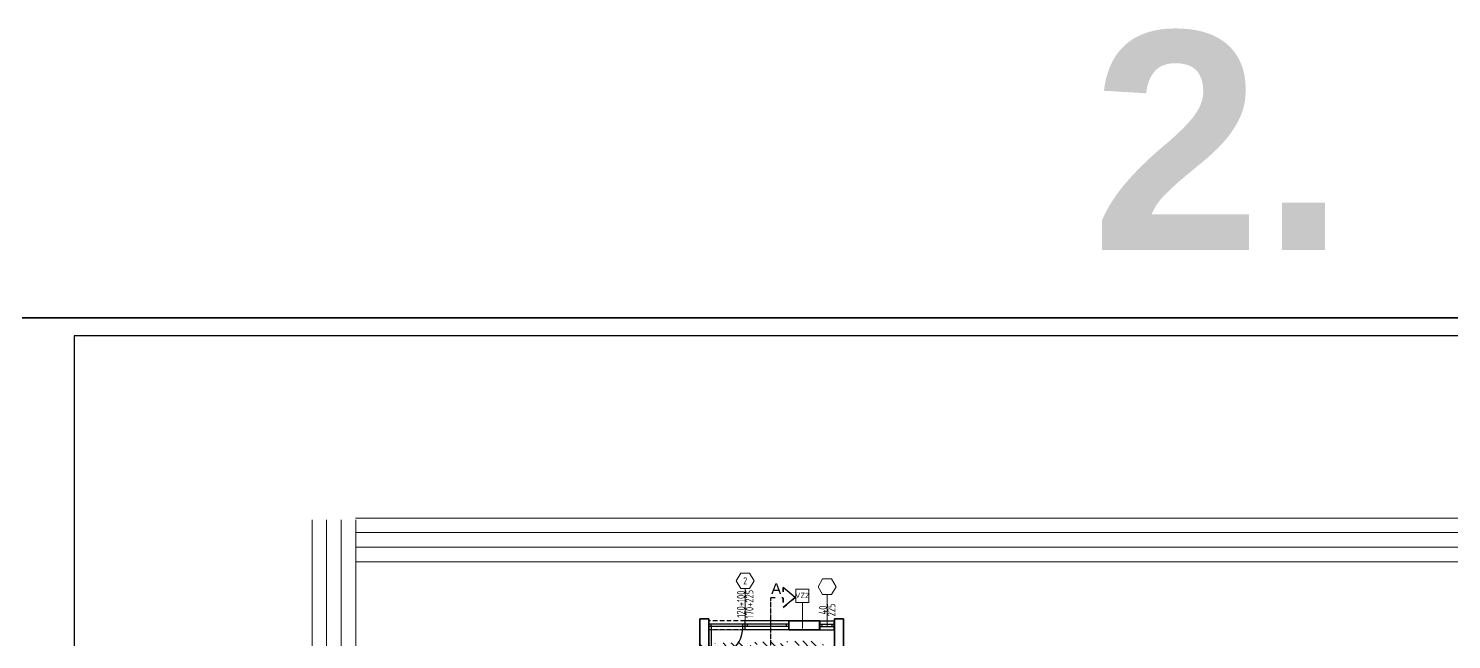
# Model space of a CAD drawing. Header units: millimetres. Extents: x -701 to 470890, y -446843 to -116129.
# Drawn here: x 213843 to 217754, y -221712 to -220033 of the extents above; entities that cross this region are included whole.
import ezdxf
from ezdxf.enums import TextEntityAlignment as Align

# ---------------------------------------------------------------- set-up
doc = ezdxf.new("R2010")
doc.units = ezdxf.units.MM
for name, pattern in [('ACAD_ISO03W100', [30, 12, -18]), ('HIDDEN', [0.375, 0.25, -0.125]), ('HIDDENX2', [19.05, 12.7, -6.35])]:
    doc.linetypes.add(name, pattern=pattern)
doc.layers.get('0').update_dxf_attribs({"lineweight": 0})
doc.layers.get('Defpoints').update_dxf_attribs({"color": 250, "lineweight": 0})
for name, color, linetype, lineweight in [('06-hatch_grijano', 30, 'Continuous', 0), ('07-kote', 70, 'Continuous', 9), ('09-oznaka stavke', 1, 'Continuous', 0), ('5-TX', 113, 'Continuous', 5), ('Kote', 1, 'Continuous', 15), ('TP_01 - 0.35', 1, 'Continuous', 35), ('TP_01 - 0.50', 1, 'Continuous', 40)]:
    doc.layers.add(name, color=color, linetype=linetype, lineweight=lineweight)
doc.layers.add('Kucni_broj', color=2, linetype='Continuous', plot=False)
doc.layers.add('SAST_Linija sastavnice', color=255, linetype='Continuous', plot=False)
for name, color, linetype in [('TP_Hidden', 8, 'HIDDENX2'), ('TP_Otvori', 8, 'Continuous'), ('TP_Otvori.block', 8, 'Continuous'), ('zidovi', 1, 'Continuous')]:
    doc.layers.add(name, color=color, linetype=linetype)
doc.styles.add('isocpeur', font='isocpeur.ttf')
doc.styles.add('Kota', font='arialbd.ttf')
doc.styles.add('Tekst15', font='arial.ttf', dxfattribs={"height": 15})

# ---------------------------------------------------------------- blocks, each defined once
blk = doc.blocks.new('*U1742')
at = {"layer": 'TP_01 - 0.50'}
for p, q in [((0, 0), (0, -30)), ((48, 0), (48, -30))]:
    blk.add_line(p, q, dxfattribs=at)
at = {"layer": 'TP_Otvori'}
for p, q in [((0, 0), (48, 0)), ((0, -11.3), (48, -11.3)), ((0, -18.8), (48, -18.8)), ((0, -30), (48, -30)), ((7.5, -11.3), (7.5, -18.8)), ((40.5, -11.3), (40.5, -18.8))]:
    blk.add_line(p, q, dxfattribs=at)
blk = doc.blocks.new('*U3370')
blk.add_lwpolyline([(0, 31), (0, -59.2)])
blk.add_lwpolyline([(-12.6, -59.2), (-25.2, -81), (-12.6, -102.9), (12.6, -102.9), (25.2, -81), (12.6, -59.2)], close=True)
at = {"style": 'isocpeur', "width": 0.75}
for tag, p in [('VIS', (-12, -15.6)), ('SIR', (12, -15.6))]:
    blk.add_attdef(tag, text='', height=15, rotation=270, dxfattribs=at).set_placement(p, align=Align.MIDDLE)
blk.add_attdef('BR', text='', height=20, dxfattribs=at).set_placement((0, -81), align=Align.MIDDLE_CENTER)
blk = doc.blocks.new('*U3361')
blk.add_lwpolyline([(0, 31), (0, -59.2)])
blk.add_lwpolyline([(-12.6, -59.2), (-25.2, -81), (-12.6, -102.9), (12.6, -102.9), (25.2, -81), (12.6, -59.2)], close=True)
at = {"style": 'isocpeur', "width": 0.75}
for tag, p in [('VIS', (-12, -15.6)), ('SIR', (12, -15.6))]:
    blk.add_attdef(tag, text='', height=15, rotation=270, dxfattribs=at).set_placement(p, align=Align.MIDDLE)
blk.add_attdef('BR', text='', height=20, rotation=180, dxfattribs=at).set_placement((0, -81), align=Align.MIDDLE_CENTER)
blk = doc.blocks.new('*U64')
at = {"ltscale": 0.1}
blk.add_line((0, 0.25), (0, -0.25), dxfattribs=at)
blk.add_lwpolyline([(-0.125, 0.5), (0.125, 0.5), (0.125, 0.25), (-0.125, 0.25)], close=True, dxfattribs=at)
at = {"style": 'isocpeur'}
blk.add_attdef('sl', text='', height=0.1, dxfattribs=at).set_placement((0.005, 0.334), align=Align.CENTER)

msp = doc.modelspace()

# ---------------------------------------------------------------- hatches: boundary and pattern name
at = {"layer": '06-hatch_grijano'}
h = msp.add_hatch(dxfattribs=at)
h.set_pattern_fill('ANSI36', color=256, scale=5, angle=270, style=0)
h.set_pattern_definition([(315, (643136874.992, 503081196.869), (30.86963041618, -8.4189901135), [39.6875, -7.9375, 0, -7.9375])])
h.paths.add_polyline_path([(215462.22, -222201.15), (215462.22, -222130.03), (215569.45, -222130.03), (215569.45, -222201.15)])
h.paths.add_polyline_path([(215712.78, -222078.03), (215687.78, -222078.03), (215687.78, -222043.03), (215344.78, -222043.03), (215344.78, -222370.03), (215487.78, -222370.03), (215487.78, -222270.03), (215712.78, -222270.03)])
h.paths.add_polyline_path([(215541.18, -222286.71), (215596.57, -222286.71), (215596.57, -222316.81), (215541.18, -222316.81)])
h.paths.add_polyline_path([(215522.25, -222351.48), (215522.25, -222316.81), (215621.47, -222316.81), (215621.47, -222351.48)])
h.paths.add_polyline_path([(215689.78, -222280.03), (215497.78, -222280.03), (215497.78, -222370.03), (215689.78, -222370.03)])
h.paths.add_polyline_path([(215822.81, -221983.24), (215822.81, -221931.59), (215929.26, -221931.59), (215929.26, -221983.24)])
h.paths.add_polyline_path([(215788.42, -222029.71), (215788.42, -221992.86), (215969.66, -221992.86), (215969.66, -222029.71)])
h.paths.add_polyline_path([(215816.38, -222061.58), (215816.38, -222029.71), (215938.24, -222029.71), (215938.24, -222061.58)])
h.paths.add_polyline_path([(216057.78, -221685.03), (215712.78, -221685.03), (215712.78, -222270.03), (215699.78, -222270.03), (215699.78, -222370.03), (215990.78, -222370.03), (215990.78, -222183.03), (216057.78, -222183.03)])
h.paths.add_polyline_path([(216193.7, -222047.97), (216193.7, -221975.93), (216311.49, -221976.83), (216311.49, -222048.87)])
h.paths.add_polyline_path([(216429.78, -221873.03), (216082.78, -221873.03), (216082.78, -222183.03), (216429.78, -222183.03)])
h.paths.add_polyline_path([(216169.08, -222231.36), (216169.08, -222296.44), (216069.25, -222296.44), (216069.25, -222231.36)])
h.paths.add_polyline_path([(216174.78, -222193.03), (216000.78, -222193.03), (216000.78, -222370.03), (216057.78, -222370.03), (216057.78, -222310.03), (216082.78, -222310.03), (216082.78, -222370.03), (216174.78, -222370.03)])
h.paths.add_polyline_path([(216256.51, -222312.37), (216256.51, -222242.15), (216378.37, -222242.15), (216378.37, -222312.37)])
h.paths.add_polyline_path([(216429.78, -222193.03), (216184.78, -222193.03), (216184.78, -222370.03), (216429.78, -222370.03)])
edge = h.paths.add_edge_path()
edge.add_arc((216231.04, -221738.77), 21.3, 56.38658, 76.82072)
edge.add_line((216235.9, -221718.03), (216226.19, -221718.03))
edge.add_arc((216231.04, -221738.77), 21.3, 103.17928, 123.61342)
edge.add_line((216219.25, -221721.03), (216242.83, -221721.03))

# ---------------------------------------------------------------- linework, layer by layer
msp.add_lwpolyline([(215712.78, -221685.03), (215712.78, -222270.03), (215699.78, -222270.03), (215699.78, -222370.03), (215990.78, -222370.03), (215990.78, -222183.03), (216057.78, -222183.03), (216057.78, -221685.03), (215712.78, -221685.03)], dxfattribs=at)
at = {"layer": 'Defpoints', "linetype": 'ByBlock', "ltscale": 5}
for points in [[(214622.36, -223800.96), (214622.36, -221383.12)], [(214662.36, -223800.96), (214662.36, -221383.12)], [(214702.36, -223800.96), (214702.36, -221383.12)], [(214741.36, -221378.16), (217971.02, -221378.16)], [(214742.36, -223800.96), (214742.36, -221383.12)], [(214741.36, -221418.16), (217971.02, -221418.16)], [(214741.36, -221458.16), (217971.02, -221458.16)], [(214741.36, -221498.16), (217971.02, -221498.16)]]:
    msp.add_lwpolyline(points, dxfattribs=at)
at = {"layer": 'Kucni_broj'}
for points in [[(213717.02, -220827.75), (219657.02, -220827.75), (219657.02, -225027.75), (213717.02, -225027.75)], [(213717.02, -225027.75), (219657.02, -225027.75), (219657.02, -220827.75), (213717.02, -220827.75)]]:
    msp.add_lwpolyline(points, close=True, dxfattribs=at)
at = {"layer": 'SAST_Linija sastavnice'}
msp.add_lwpolyline([(213969.02, -224977.75), (219607.02, -224977.75), (219607.02, -220877.75), (213969.02, -220877.75)], close=True, dxfattribs=at)
at = {"layer": 'TP_01 - 0.35'}
for p, q in [((215687.78, -222078.03), (215687.78, -221655.03)), ((215712.78, -221655.03), (215687.78, -221655.03)), ((215712.78, -222078.03), (215712.78, -221655.03)), ((215932.78, -221660.03), (216017.78, -221660.03)), ((215932.78, -221685.03), (215932.78, -221660.03)), ((216017.78, -221685.03), (216017.78, -221660.03)), ((216057.78, -221778.03), (216057.78, -221655.03)), ((216057.78, -221655.03), (216082.78, -221655.03)), ((216082.78, -221778.03), (216082.78, -221655.03)), ((215932.78, -221685.03), (216017.78, -221685.03))]:
    msp.add_line(p, q, dxfattribs=at)
at = {"layer": 'TP_Hidden'}
for p, q in [((215812.78, -221660.03), (215712.78, -221660.03)), ((215812.78, -221685.03), (215712.78, -221685.03))]:
    msp.add_line(p, q, dxfattribs=at)
at = {"layer": 'TP_Otvori'}
for p, q in [((215812.78, -221669.41), (215712.78, -221669.41)), ((215719.03, -221675.66), (215719.03, -221669.41)), ((215806.53, -221675.66), (215806.53, -221669.41)), ((215812.78, -221685.03), (215812.78, -221660.03)), ((215932.78, -221660.03), (215812.78, -221660.03)), ((215932.78, -221669.41), (215812.78, -221669.41)), ((215819.03, -221675.66), (215819.03, -221669.41)), ((215926.53, -221675.66), (215926.53, -221669.41)), ((215812.78, -221675.66), (215712.78, -221675.66)), ((215719.03, -221675.66), (215719.03, -221763.16)), ((215932.78, -221675.66), (215812.78, -221675.66)), ((215932.78, -221685.03), (215812.78, -221685.03))]:
    msp.add_line(p, q, dxfattribs=at)
msp.add_arc((215719.03, -221675.66), 87.5, 270, 0, dxfattribs=at)
at = {"layer": 'zidovi'}
for q in [(215917.1, -221568.48), (215917.1, -221624.02)]:
    msp.add_line((215950.07, -221596.25), q, dxfattribs=at)
at = {"layer": 'zidovi', "linetype": 'ACAD_ISO03W100', "ltscale": 0.02}
msp.add_line((215883.58, -223556.25), (215883.58, -221596.25), dxfattribs=at)
at = {"layer": 'zidovi', "linetype": 'ACAD_ISO03W100'}
msp.add_line((215883.58, -221596.25), (215917.1, -221596.25), dxfattribs=at)
at = {"layer": 'zidovi', "linetype": 'ACAD_ISO03W100', "lineweight": 35}
msp.add_lwpolyline([(215950.07, -221596.25), (215917.1, -221568.48), (215917.1, -221624.02), (215950.07, -221596.25)], dxfattribs=at)

# ---------------------------------------------------------------- block references
at = {"layer": '09-oznaka stavke', "linetype": 'HIDDEN', "ltscale": 50}
ref = msp.add_blockref('*U3361', (215812.78, -221629.76), dxfattribs=dict(at, xscale=0.9750000000000001, yscale=0.9750000000000001, zscale=0.9750000000000001, rotation=180.0017924477389))
ref.add_attrib('SIR', '120+100', dxfattribs={"layer": '0', "height": 22, "rotation": 90.00179, "style": 'isocpeur', "width": 0.75}).set_placement((215801.08, -221614.53), align=Align.MIDDLE)
ref.add_attrib('VIS', '170+225', dxfattribs={"layer": '0', "height": 22, "rotation": 90.00179, "style": 'isocpeur', "width": 0.75}).set_placement((215824.48, -221614.53), align=Align.MIDDLE)
ref.add_attrib('BR', '2', dxfattribs={"layer": '0', "height": 19.5, "rotation": 0.00179, "style": 'isocpeur', "width": 0.75}).set_placement((215812.77, -221550.77), align=Align.MIDDLE_CENTER)
ref = msp.add_blockref('*U3370', (216037.78, -221645.78), dxfattribs=dict(at, xscale=0.9750000000000001, yscale=0.9750000000000001, zscale=0.9750000000000001, rotation=180.0017924477389))
ref.add_attrib('SIR', '40', dxfattribs={"layer": '0', "height": 22, "rotation": 90.00179, "style": 'isocpeur', "width": 0.75}).set_placement((216026.08, -221630.55), align=Align.MIDDLE)
ref.add_attrib('VIS', '225', dxfattribs={"layer": '0', "height": 22, "rotation": 90.00179, "style": 'isocpeur', "width": 0.75}).set_placement((216049.48, -221630.55), align=Align.MIDDLE)
at = {"layer": '5-TX'}
ref = msp.add_blockref('*U64', (215969.91, -221645.75), dxfattribs=dict(at, xscale=-144.0000000000024, yscale=144.0000000000024, zscale=144.0000000000024, rotation=0.0001386217754983932))
ref.add_attrib('sl', 'VZ2', dxfattribs={"layer": '0', "height": 14.4, "rotation": 0.00014, "style": 'isocpeur'}).set_placement((215969.19, -221597.71), align=Align.CENTER)
at = {"layer": 'TP_Otvori.block', "xscale": -0.8333333856529689, "yscale": 0.8333333856529689, "zscale": 0.8333333856529689, "rotation": 180}
msp.add_blockref('*U1742', (216017.78, -221685.03), dxfattribs=at)

# ---------------------------------------------------------------- texts
at = {"layer": '07-kote', "linetype": 'Continuous', "lineweight": 15, "ltscale": 0.5, "insert": (216764.74, -220041.81), "char_height": 600, "attachment_point": 1, "style": 'Kota'}
msp.add_mtext_dynamic_manual_height_columns('2.', width=868.7781, gutter_width=125, heights=[0], dxfattribs=at)
at = {"layer": 'Kote', "insert": (215883.99, -221557.1), "char_height": 30, "width": 9972.3862, "attachment_point": 1, "style": 'Tekst15'}
msp.add_mtext('\\A1;A', dxfattribs=at)

doc.saveas('drawing.dxf')
